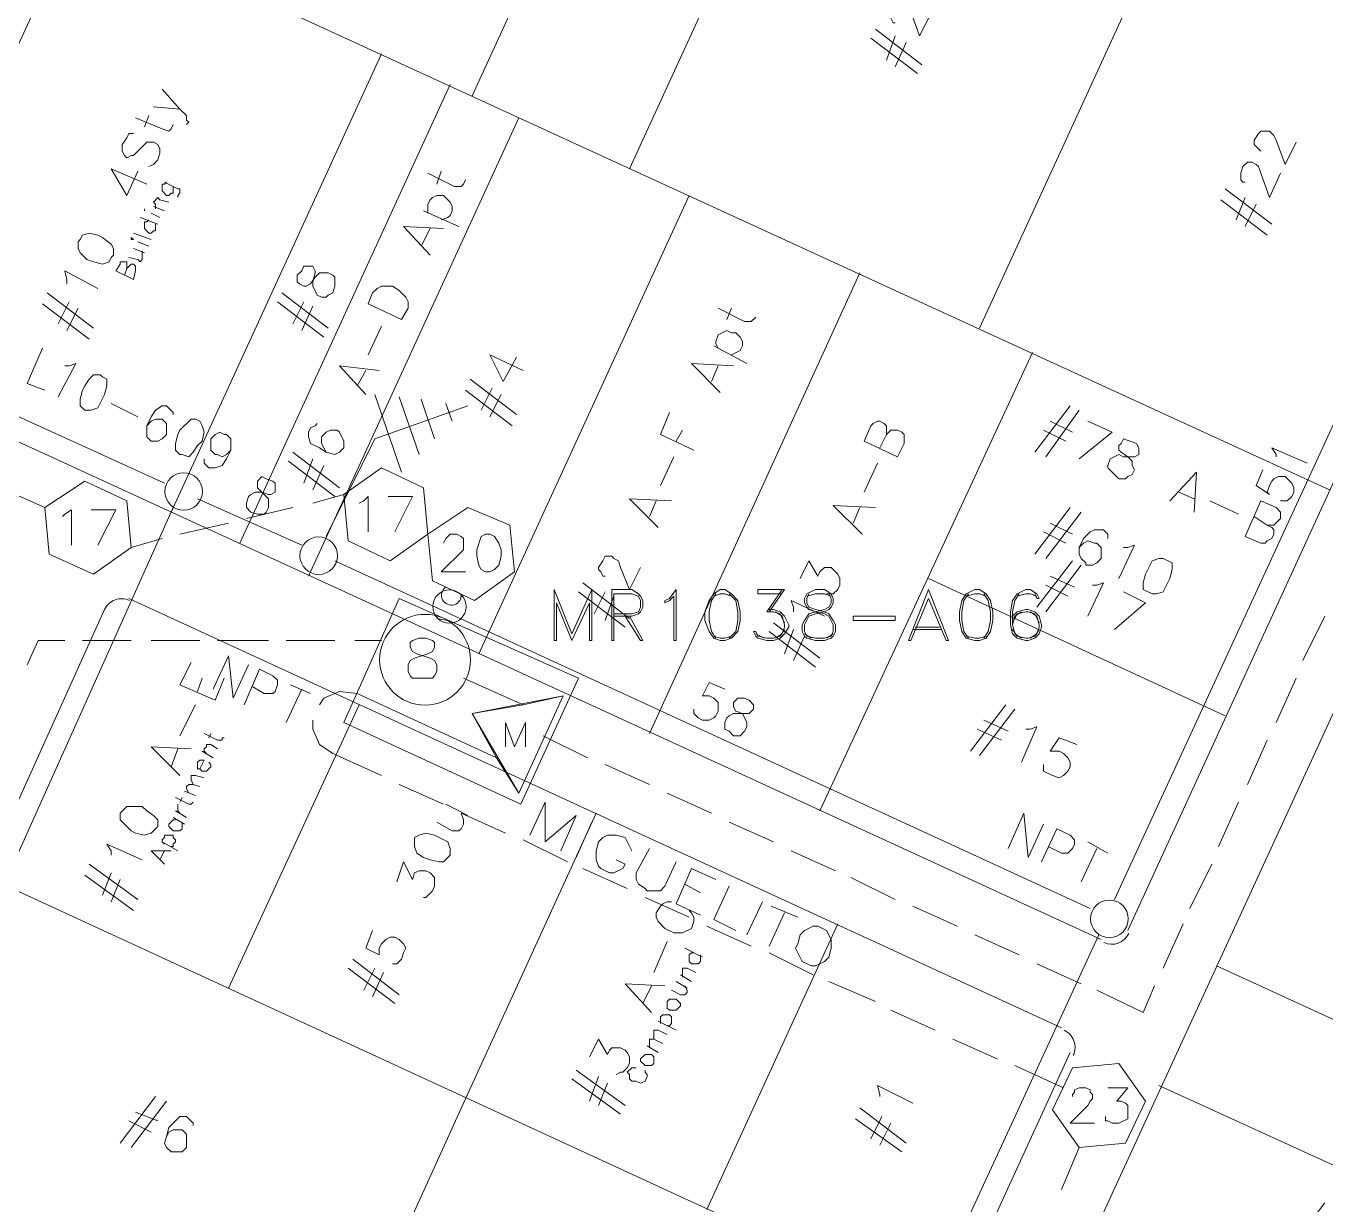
# Model space of a CAD drawing. Header units: millimetres. Extents: x 3.6 to 37.8, y 0.6 to 28.7.
# Drawn here: x 20.504 to 22.952, y 6.631 to 8.849 of the extents above; entities that cross this region are included whole.
import ezdxf

# ---------------------------------------------------------------- set-up
doc = ezdxf.new("R2010")
doc.units = ezdxf.units.MM
for name, color, linetype, true_color in [('PDF_S45$Actives-Amplifier', 92, 'Continuous', 0x00b800), ('PDF_S45$Cable-565', 23, 'Continuous', 0xdd8a6e), ('PDF_S45$LOTS', 254, 'Continuous', 0xdcdcdc), ('PDF_S45$ROAD', 8, 'Continuous', 0x808080), ('PDF_S45$SDU', 157, 'Continuous', 0x396472), ('PDF_S45$Symbols-Ground', 12, 'Continuous', 0xb80000)]:
    doc.layers.add(name, color=color, linetype=linetype, true_color=true_color)
for name, color, linetype in [('PDF_S45$NAME-ROAD', 7, 'Continuous'), ('PDF_S45$Passives-Highleg', 7, 'Continuous'), ('PDF_S45$Passives-TapOffs', 7, 'Continuous'), ('PDF_S45$pole', 7, 'Continuous'), ('PDF_S45$strand', 7, 'Continuous')]:
    doc.layers.add(name, color=color, linetype=linetype)

msp = doc.modelspace()

# ---------------------------------------------------------------- linework, layer by layer
at = {"layer": 'PDF_S45$Actives-Amplifier', "lineweight": 13}
for points in [[(21.5692, 7.7876), (21.5692, 7.6917), (21.565, 7.6917), (21.565, 7.7626), (21.5317, 7.6917), (21.5025, 7.7626), (21.5025, 7.6917), (21.4983, 7.6917), (21.4983, 7.7876), (21.5317, 7.7042)], [(21.7235, 7.6917), (21.7235, 7.7751), (21.7152, 7.7668), (21.7068, 7.7626), (21.7068, 7.7668), (21.7152, 7.771), (21.7277, 7.7876), (21.7277, 7.6917)], [(21.8111, 7.7876), (21.8194, 7.7876), (21.8319, 7.7793), (21.8444, 7.7668), (21.8486, 7.7459), (21.8486, 7.7293), (21.8444, 7.7084), (21.8319, 7.6959), (21.8194, 7.6917), (21.8111, 7.6917), (21.7986, 7.6959), (21.7902, 7.7084), (21.7819, 7.7293), (21.7819, 7.7459), (21.7902, 7.7668), (21.7986, 7.7793)], [(21.9904, 7.7876), (22.007, 7.7876), (22.0196, 7.7793), (22.0237, 7.771), (22.0237, 7.7626), (22.0196, 7.7543), (22.0154, 7.7501), (22.007, 7.7459), (21.9904, 7.7418), (21.9779, 7.7376), (21.9695, 7.7209), (21.9695, 7.7084), (21.9737, 7.7001), (21.9904, 7.6959), (22.007, 7.6959), (22.0196, 7.7001), (22.0237, 7.7084), (22.0237, 7.7209), (22.0154, 7.7376), (22.007, 7.7418), (21.9904, 7.7459), (21.9779, 7.7501), (21.9737, 7.7543), (21.9695, 7.7626), (21.9695, 7.771), (21.9737, 7.7793)], [(22.203, 7.7876), (22.2406, 7.6917), (22.2364, 7.6917), (22.203, 7.771), (22.1697, 7.6917), (22.1655, 7.6917)], [(22.2906, 7.7876), (22.2989, 7.7876), (22.3114, 7.7793), (22.3198, 7.7668), (22.324, 7.7459), (22.324, 7.7293), (22.3198, 7.7084), (22.3114, 7.6959), (22.2989, 7.6917), (22.2906, 7.6917), (22.2739, 7.6959), (22.2656, 7.7084), (22.2614, 7.7293), (22.2614, 7.7459), (22.2656, 7.7668), (22.2739, 7.7793)], [(21.4358, 7.3832), (21.1022, 7.5374), (21.2064, 7.771), (21.5442, 7.6208)], [(22.0613, 7.7293), (22.0613, 7.7376), (22.1405, 7.7376), (22.1405, 7.7293)], [(21.244, 7.6959), (21.2565, 7.6959), (21.269, 7.6917), (21.2732, 7.6876), (21.2732, 7.6792), (21.269, 7.6709), (21.2606, 7.6667), (21.2356, 7.6584), (21.2273, 7.6542), (21.2231, 7.6459), (21.2231, 7.6333), (21.2273, 7.625), (21.2315, 7.6208), (21.269, 7.6208), (21.2732, 7.625), (21.2773, 7.6333), (21.2773, 7.6459), (21.2732, 7.6542), (21.2648, 7.6584), (21.2398, 7.6667), (21.2315, 7.6709), (21.2273, 7.6792), (21.2273, 7.6876), (21.2315, 7.6917)], [(21.4399, 7.5708), (21.3274, 7.6208), (21.4399, 7.5708), (21.515, 7.5875), (21.4316, 7.404), (21.3899, 7.4707), (21.1272, 7.5916), (21.3899, 7.4707), (21.344, 7.5541)], [(21.4316, 7.404), (21.344, 7.5541), (21.515, 7.5875)]]:
    msp.add_lwpolyline(points, close=True, dxfattribs=at)
for points in [[(21.6109, 7.7418), (21.6443, 7.7418), (21.6568, 7.7459), (21.6609, 7.7543), (21.6609, 7.7668), (21.6568, 7.7751), (21.6443, 7.7793), (21.6109, 7.7793), (21.6109, 7.6917), (21.6067, 7.6917), (21.6067, 7.7876), (21.6443, 7.7876), (21.6568, 7.7793), (21.6609, 7.7751), (21.6651, 7.7668), (21.6651, 7.7543), (21.6609, 7.7459), (21.6568, 7.7418), (21.6443, 7.7376), (21.6109, 7.7376)], [(21.9278, 7.7793), (21.882, 7.7793), (21.882, 7.7876), (21.932, 7.7876), (21.9028, 7.7459)], [(21.932, 7.7251), (21.9236, 7.7418), (21.9111, 7.7459), (21.8986, 7.7459), (21.9278, 7.7876)], [(22.3615, 7.7376), (22.3698, 7.7459), (22.3865, 7.7501), (22.3907, 7.7501), (22.4032, 7.7459), (22.4115, 7.7376), (22.4157, 7.7209), (22.4157, 7.7167), (22.4115, 7.7042), (22.4032, 7.6959), (22.3907, 7.6917), (22.3865, 7.6917), (22.3698, 7.6959), (22.3615, 7.7042), (22.3573, 7.7209), (22.3573, 7.7459), (22.3615, 7.7668), (22.3698, 7.7793), (22.3865, 7.7876), (22.3948, 7.7876), (22.4073, 7.7793), (22.4115, 7.771), (22.4073, 7.771), (22.4032, 7.7793)], [(21.8027, 7.6959), (21.7944, 7.7084), (21.7902, 7.7293), (21.7902, 7.7459), (21.7944, 7.7668), (21.8027, 7.7793)], [(21.7986, 7.7751), (21.8111, 7.7793), (21.8194, 7.7793), (21.8319, 7.7751)], [(21.8277, 7.7793), (21.8403, 7.7668), (21.8444, 7.7459), (21.8444, 7.7293), (21.8403, 7.7084), (21.8277, 7.6959)], [(22.0154, 7.7793), (22.0196, 7.771), (22.0196, 7.7626), (22.0154, 7.7543), (22.007, 7.7501), (21.9904, 7.7459), (21.9779, 7.7418), (21.9695, 7.7293), (21.9653, 7.7209), (21.9653, 7.7084), (21.9695, 7.7001), (21.9737, 7.6959), (21.9904, 7.6917), (22.007, 7.6917), (22.0196, 7.6959), (22.0237, 7.7001), (22.0279, 7.7084), (22.0279, 7.7209), (22.0237, 7.7293), (22.0154, 7.7418), (22.007, 7.7459), (21.9904, 7.7501), (21.9779, 7.7543), (21.9737, 7.7626), (21.9737, 7.771), (21.9779, 7.7793)], [(21.9737, 7.7751), (21.9904, 7.7793), (22.007, 7.7793), (22.0196, 7.7751)], [(22.2781, 7.6959), (22.2697, 7.7084), (22.2656, 7.7293), (22.2656, 7.7459), (22.2697, 7.7668), (22.2781, 7.7793)], [(22.2739, 7.7751), (22.2906, 7.7793), (22.2989, 7.7793), (22.3114, 7.7751)], [(22.3073, 7.7793), (22.3156, 7.7668), (22.3198, 7.7459), (22.3198, 7.7293), (22.3156, 7.7084), (22.3073, 7.6959)], [(22.3782, 7.6959), (22.3657, 7.7042), (22.3615, 7.7209), (22.3615, 7.7459), (22.3657, 7.7668), (22.374, 7.7793)], [(22.3698, 7.7751), (22.3865, 7.7793), (22.3948, 7.7793), (22.4073, 7.7751)], [(21.6401, 7.7376), (21.6651, 7.6917), (21.6609, 7.6917), (21.6318, 7.7376)], [(21.9028, 7.7501), (21.9111, 7.7501), (21.9236, 7.7459), (21.932, 7.7376), (21.9403, 7.7209), (21.9403, 7.7167), (21.932, 7.7042), (21.9236, 7.6959), (21.9111, 7.6917), (21.8986, 7.6917), (21.882, 7.6959), (21.8778, 7.7001), (21.8736, 7.7084), (21.8778, 7.7084), (21.882, 7.7001), (21.8986, 7.6959), (21.9111, 7.6959), (21.9236, 7.7001), (21.932, 7.7126)], [(21.9153, 7.7459), (21.9278, 7.7376), (21.932, 7.7209), (21.932, 7.7167), (21.9278, 7.7042), (21.9153, 7.6959)], [(22.3615, 7.7251), (22.3698, 7.7418), (22.3865, 7.7459), (22.3907, 7.7459), (22.4032, 7.7418), (22.4115, 7.7251)], [(22.3615, 7.7209), (22.3657, 7.7376), (22.3782, 7.7459)], [(22.3948, 7.7459), (22.4073, 7.7376), (22.4115, 7.7209), (22.4115, 7.7167), (22.4073, 7.7042), (22.3948, 7.6959)], [(22.228, 7.7126), (22.1738, 7.7126)], [(22.2239, 7.7167), (22.178, 7.7167)], [(22.4115, 7.7126), (22.4032, 7.7001), (22.3907, 7.6959), (22.3865, 7.6959), (22.3698, 7.7001), (22.3615, 7.7126)], [(21.8319, 7.7001), (21.8194, 7.6959), (21.8111, 7.6959), (21.7986, 7.7001)], [(21.8778, 7.7042), (21.8945, 7.6959)], [(21.982, 7.6959), (21.9695, 7.7042)], [(22.0237, 7.7042), (22.0112, 7.6959)], [(22.3114, 7.7001), (22.2989, 7.6959), (22.2906, 7.6959), (22.2739, 7.7001)], [(21.4066, 7.4916), (21.4066, 7.5374), (21.4233, 7.4916), (21.4441, 7.5374), (21.4441, 7.4916)]]:
    msp.add_lwpolyline(points, dxfattribs=at)
msp.add_circle((21.2552, 7.6554), 0.0855, dxfattribs=at)
at = {"layer": 'PDF_S45$Cable-565', "lineweight": 13}
for points in [[(20.5393, 7.9419), (20.4559, 7.9794)], [(21.0438, 7.9503), (21.1022, 7.9669)], [(20.9187, 7.9211), (21.0063, 7.9419)], [(20.7936, 7.8919), (20.8854, 7.9127)], [(20.7019, 7.8669), (20.7603, 7.8835)], [(22.9077, 7.6542), (22.9494, 7.7376)], [(20.5059, 7.6459), (20.5268, 7.6917), (20.5768, 7.6917)], [(20.6102, 7.6917), (20.7019, 7.6917)], [(20.7394, 7.6917), (20.8312, 7.6917)], [(20.8645, 7.6917), (20.9604, 7.6917)], [(20.9938, 7.6917), (21.0855, 7.6917)], [(21.123, 7.6917), (21.1731, 7.6917)], [(22.8577, 7.5374), (22.8952, 7.6208)], [(21.0563, 7.5708), (21.0647, 7.5833), (21.0939, 7.5958), (21.1272, 7.5916)], [(21.1731, 7.4374), (21.0813, 7.4791), (21.0563, 7.4957), (21.0438, 7.5249), (21.0438, 7.5416)], [(21.5609, 7.4707), (21.4775, 7.5124)], [(22.8035, 7.4207), (22.841, 7.5041)], [(21.6776, 7.4207), (21.5942, 7.4582)], [(21.2898, 7.3832), (21.2064, 7.4207)], [(21.7944, 7.3665), (21.711, 7.404)], [(22.7493, 7.3039), (22.7868, 7.3873)], [(21.4066, 7.3289), (21.3232, 7.3665)], [(21.9111, 7.3123), (21.8277, 7.3498)], [(21.5233, 7.2747), (21.4399, 7.3164)], [(22.0279, 7.2581), (21.9445, 7.2956)], [(22.6951, 7.1872), (22.7368, 7.2706)], [(21.6359, 7.2247), (21.5525, 7.2622)], [(22.1405, 7.2039), (22.0571, 7.2456)], [(21.7527, 7.1705), (21.6693, 7.208)], [(22.2572, 7.1538), (22.1738, 7.1913)], [(21.8694, 7.1163), (21.786, 7.1538)], [(22.645, 7.0746), (22.6826, 7.158)], [(22.374, 7.0996), (22.2906, 7.1371)], [(21.9862, 7.0621), (21.9028, 7.1038)], [(22.4907, 7.0454), (22.4073, 7.0829)], [(22.103, 7.012), (22.0154, 7.0496)], [(22.6283, 7.0412), (22.6075, 6.9912), (22.5199, 7.0329)], [(22.2155, 6.9578), (22.1321, 6.9954)], [(22.3323, 6.9036), (22.2489, 6.9412)], [(22.4574, 6.8494), (22.3657, 6.8911)], [(22.4532, 6.6576), (22.4866, 6.7368)]]:
    msp.add_lwpolyline(points, dxfattribs=at)
at = {"layer": 'PDF_S45$LOTS', "lineweight": 0}
for points in [[(21.7402, 9.5807), (21.344, 8.7175)], [(22.9578, 7.9753), (19.6344, 9.5014)], [(22.0362, 9.4431), (21.6401, 8.5799)], [(22.6951, 9.1428), (22.2989, 8.2797)], [(20.6018, 9.0594), (20.2057, 8.1963)], [(21.1731, 8.7967), (20.7769, 7.9336)], [(21.3023, 8.7384), (20.9062, 7.8752)], [(21.4316, 8.6758), (21.0355, 7.8127)], [(21.7527, 8.5299), (21.3566, 7.6667)], [(22.0738, 8.3839), (21.6776, 7.5166)], [(22.399, 8.2338), (21.9987, 7.3706)], [(22.7618, 7.55), (22.203, 7.8085)], [(20.8854, 7.0371), (21.1314, 7.5708)], [(20.3058, 4.5769), (20.5268, 5.0564), (21.3315, 6.8286), (21.5776, 7.3665)], [(20.4225, 7.2497), (22.2406, 6.4116)], [(21.786, 6.6201), (22.0321, 7.158)], [(23.5457, 6.7118), (22.7451, 7.0788)], [(23.4415, 6.4866), (22.6367, 6.8536)]]:
    msp.add_lwpolyline(points, dxfattribs=at)
at = {"layer": 'PDF_S45$NAME-ROAD', "lineweight": 9}
for points in [[(21.4525, 7.3248), (21.4816, 7.3873), (21.4816, 7.3123), (21.54, 7.3623), (21.5108, 7.2956)], [(21.54, 7.2831), (21.5692, 7.3498)], [(21.6151, 7.2789), (21.6318, 7.2706), (21.6276, 7.2622), (21.6109, 7.2539), (21.6026, 7.2539), (21.5859, 7.2622), (21.5817, 7.2664), (21.5776, 7.2789), (21.5776, 7.2956), (21.5817, 7.3123), (21.5901, 7.3206), (21.5984, 7.3248), (21.6151, 7.3248), (21.6318, 7.3206), (21.6443, 7.2956)], [(21.7277, 7.2747), (21.7068, 7.2289), (21.6985, 7.2205), (21.6735, 7.2205), (21.6693, 7.2247), (21.6568, 7.233), (21.6526, 7.2414), (21.6526, 7.2539), (21.6776, 7.2998)], [(21.7735, 7.1747), (21.7277, 7.1955), (21.7569, 7.2622), (21.8027, 7.2414)], [(21.7735, 7.2164), (21.7443, 7.233)], [(21.8403, 7.1455), (21.7986, 7.1663), (21.8277, 7.2289)], [(21.8611, 7.1371), (21.8903, 7.1997)], [(21.9028, 7.1163), (21.932, 7.1788)], [(21.957, 7.1705), (21.907, 7.1913)]]:
    msp.add_lwpolyline(points, dxfattribs=at)
msp.add_lwpolyline([(21.9945, 7.1538), (22.0112, 7.1455), (22.0196, 7.1288), (22.0196, 7.1121), (22.0154, 7.0954), (22.007, 7.0871), (21.9904, 7.0788), (21.982, 7.0788), (21.9653, 7.0871), (21.9528, 7.1121), (21.957, 7.1205), (21.9612, 7.1371), (21.9695, 7.1455), (21.9862, 7.1538)], close=True, dxfattribs=at)
at = {"layer": 'PDF_S45$Passives-Highleg', "lineweight": 9}
msp.add_lwpolyline([(21.2982, 7.7293), (21.2773, 7.7334)], close=True, dxfattribs=at)
msp.add_circle((21.3011, 7.7555), 0.0313, dxfattribs=at)
msp.add_arc((21.3048, 7.7768), 0.0185, 125.8377, 7.7652, dxfattribs=at)
at = {"layer": 'PDF_S45$Passives-TapOffs', "lineweight": 9}
for points in [[(21.2606, 7.8919), (21.1898, 7.8418), (21.1105, 7.8794), (21.1022, 7.9669), (21.1731, 8.017), (21.2523, 7.9794)], [(20.7019, 7.8669), (20.631, 7.8168), (20.5476, 7.8543), (20.5393, 7.9419), (20.6143, 7.992), (20.6935, 7.9544)], [(21.4233, 7.821), (21.3482, 7.7668), (21.269, 7.8043), (21.2606, 7.8919), (21.3357, 7.9419), (21.4149, 7.9086)], [(21.3691, 7.8919), (21.3774, 7.8919), (21.3857, 7.8877), (21.3941, 7.8752), (21.3982, 7.8627), (21.3982, 7.8502), (21.3941, 7.8335), (21.3857, 7.8252), (21.3774, 7.821), (21.3691, 7.821), (21.3607, 7.8252), (21.3566, 7.8335), (21.3524, 7.8502), (21.3524, 7.8627), (21.3607, 7.8877)], [(22.4866, 6.7368), (22.4365, 6.8077), (22.4741, 6.8869), (22.5616, 6.8953), (22.6117, 6.8244), (22.5741, 6.7452)]]:
    msp.add_lwpolyline(points, close=True, dxfattribs=at)
for points in [[(21.1314, 7.9503), (21.1397, 7.9544), (21.1481, 7.9628), (21.1481, 7.896)], [(21.1856, 7.9628), (21.2315, 7.9628), (21.1981, 7.896)], [(20.5726, 7.9252), (20.5768, 7.9294), (20.5893, 7.9377), (20.5893, 7.871)], [(20.6268, 7.9377), (20.6727, 7.9377), (20.6393, 7.871)], [(21.2898, 7.8752), (21.294, 7.8835), (21.3023, 7.8919), (21.3149, 7.8919), (21.3232, 7.8877), (21.3274, 7.8835), (21.3274, 7.8627), (21.2857, 7.821), (21.3315, 7.821)], [(22.4741, 6.8327), (22.4741, 6.8369), (22.4782, 6.8411), (22.4782, 6.8452), (22.4866, 6.8494), (22.4991, 6.8494), (22.5074, 6.8452), (22.5074, 6.8411), (22.5116, 6.8369), (22.5116, 6.8286), (22.5074, 6.8244), (22.5033, 6.8161), (22.4699, 6.7827), (22.5158, 6.7827)], [(22.5408, 6.8494), (22.5783, 6.8494), (22.5575, 6.8244), (22.5658, 6.8244), (22.5741, 6.8202), (22.5783, 6.8161), (22.5783, 6.791), (22.5616, 6.7827), (22.5491, 6.7827), (22.5408, 6.7869), (22.5366, 6.7869), (22.5366, 6.7952)]]:
    msp.add_lwpolyline(points, dxfattribs=at)
at = {"layer": 'PDF_S45$pole', "lineweight": 0}
for points in [[(20.5393, 8.1629), (20.5059, 8.1754), (20.5351, 8.2421)], [(20.5768, 8.2088), (20.5851, 8.2088), (20.5976, 8.213), (20.5643, 8.1504)], [(20.7144, 8.1129), (20.6644, 8.1379)], [(20.7311, 8.0962), (20.7394, 8.1129), (20.7478, 8.1254), (20.7603, 8.1337), (20.7686, 8.1337), (20.7811, 8.1212), (20.7811, 8.117)], [(20.8895, 8.0503), (20.8812, 8.0337), (20.8729, 8.0211), (20.8603, 8.017), (20.8478, 8.017), (20.8395, 8.0253), (20.8395, 8.0337)], [(20.8562, 7.6), (20.8854, 7.6625), (20.8937, 7.5833), (20.9229, 7.6459)], [(20.9145, 7.5708), (20.9437, 7.6375), (20.9688, 7.625), (20.9771, 7.6167), (20.9771, 7.6083), (20.9729, 7.5958), (20.9688, 7.5916), (20.9521, 7.5916), (20.9312, 7.6042)], [(20.9938, 7.5374), (21.023, 7.6)], [(21.0396, 7.5916), (21.0021, 7.6083)], [(22.3531, 7.2998), (22.3823, 7.3665), (22.3907, 7.2831), (22.4199, 7.3456)], [(22.4157, 7.2747), (22.4449, 7.3373), (22.4699, 7.3248), (22.4782, 7.3164), (22.4782, 7.3081), (22.4741, 7.2998), (22.4657, 7.2914), (22.4532, 7.2914), (22.4282, 7.3039)], [(22.4907, 7.2372), (22.5199, 7.2998)], [(22.5408, 7.2914), (22.5033, 7.3123)]]:
    msp.add_lwpolyline(points, dxfattribs=at)
for points in [[(20.6435, 8.1921), (20.6477, 8.1879), (20.656, 8.1838), (20.656, 8.1713), (20.6519, 8.1546), (20.6393, 8.1296), (20.6268, 8.1254), (20.6143, 8.1254), (20.606, 8.1337), (20.606, 8.1462), (20.6102, 8.1629), (20.6143, 8.1713), (20.6227, 8.1838), (20.631, 8.1921)], [(20.7394, 8.1045), (20.7478, 8.1087), (20.7603, 8.1087), (20.7686, 8.1004), (20.7686, 8.0795), (20.7603, 8.0712), (20.7519, 8.067), (20.7394, 8.067), (20.7311, 8.0753), (20.7311, 8.0962)], [(20.8228, 8.1087), (20.8312, 8.1045), (20.8353, 8.0962), (20.8395, 8.0837), (20.8353, 8.067), (20.827, 8.0587), (20.8186, 8.0462), (20.8103, 8.0378), (20.7978, 8.042), (20.7936, 8.042), (20.7853, 8.0503), (20.7853, 8.0628), (20.7895, 8.0795), (20.7936, 8.0879), (20.8145, 8.1087)], [(20.8812, 8.042), (20.8729, 8.0378), (20.8645, 8.042), (20.8603, 8.042), (20.852, 8.0503), (20.852, 8.0712), (20.8603, 8.0795), (20.8687, 8.0837), (20.877, 8.0795), (20.8812, 8.0795), (20.8895, 8.0712), (20.8895, 8.0503)]]:
    msp.add_lwpolyline(points, close=True, dxfattribs=at)
for centre in [(20.8007, 7.9723), (21.055, 7.8514), (22.5437, 7.1675)]:
    msp.add_circle(centre, 0.0354, dxfattribs=at)
at = {"layer": 'PDF_S45$ROAD', "lineweight": 0}
for points in [[(22.5283, 7.1288), (18.863, 8.8134)], [(23.3414, 8.8092), (22.5783, 7.1455)], [(23.5082, 8.7342), (21.3857, 4.1224)], [(20.6977, 7.771), (22.4532, 6.962)], [(22.4699, 6.9161), (21.2231, 4.1974)]]:
    msp.add_lwpolyline(points, dxfattribs=at)
msp.add_lwpolyline([(19.4218, 5.023), (20.6519, 7.7501, -0.416434), (20.6987, 7.7669)], format="xyb", dxfattribs=at)
for centre, start, end in [((22.5479, 7.155), 245.3357, 335.3082), ((22.4436, 6.9257), 335.3083, 65.3357)]:
    msp.add_arc(centre, 0.0354, start, end, dxfattribs=at)
at = {"layer": 'PDF_S45$SDU', "lineweight": 0}
for points in [[(22.1405, 8.8551), (22.1363, 8.8551), (22.1321, 8.8634), (22.1321, 8.876), (22.1363, 8.8885), (22.1405, 8.8926), (22.153, 8.8926), (22.1613, 8.8885), (22.1655, 8.8843), (22.1697, 8.876), (22.1863, 8.8301), (22.2072, 8.8718)], [(22.1905, 8.7759), (22.103, 8.8426)], [(22.1822, 8.7592), (22.0946, 8.8259)], [(22.1405, 8.8301), (22.1238, 8.7842)], [(22.1613, 8.8176), (22.1405, 8.7717)], [(20.7603, 8.73), (20.7936, 8.6925), (20.7436, 8.6967)], [(20.7936, 8.6925), (20.8061, 8.68), (20.8061, 8.6716), (20.8103, 8.6675), (20.8061, 8.6633)], [(20.7811, 8.6633), (20.7769, 8.655), (20.7728, 8.6508), (20.7603, 8.655), (20.7102, 8.6758)], [(20.7352, 8.68), (20.7269, 8.6591)], [(20.7352, 8.5841), (20.7436, 8.5882), (20.7519, 8.5966), (20.7561, 8.6091), (20.7561, 8.6174), (20.7519, 8.6258), (20.7436, 8.6299), (20.7311, 8.6299), (20.7061, 8.6049), (20.7019, 8.6049), (20.6935, 8.6007), (20.6894, 8.6049), (20.6852, 8.6133), (20.6852, 8.6258), (20.6935, 8.6383), (20.6977, 8.6466), (20.7061, 8.6466)], [(22.8285, 8.6133), (22.816, 8.6258), (22.816, 8.6341), (22.8243, 8.6466), (22.8285, 8.6508), (22.8452, 8.6508), (22.8535, 8.6424), (22.8577, 8.6341), (22.8744, 8.5882), (22.8952, 8.6299)], [(22.7993, 8.5549), (22.7951, 8.5549), (22.791, 8.559), (22.791, 8.5716), (22.7951, 8.5841), (22.8035, 8.5924), (22.8118, 8.5924), (22.8202, 8.5882), (22.8243, 8.5841), (22.8285, 8.5716), (22.8452, 8.5257), (22.866, 8.5716)], [(20.7144, 8.5757), (20.6935, 8.5299), (20.6644, 8.5799), (20.7311, 8.5507)], [(21.3315, 8.559), (21.3274, 8.5507), (21.3232, 8.5465), (21.3107, 8.5465), (21.2606, 8.5716)], [(21.2857, 8.5757), (21.2773, 8.5507)], [(20.7811, 8.5465), (20.7811, 8.534), (20.7769, 8.534), (20.7728, 8.5299), (20.7686, 8.5299), (20.7603, 8.5382), (20.7603, 8.5507), (20.7644, 8.5507), (20.7686, 8.5549)], [(20.7644, 8.5549), (20.7895, 8.5424), (20.7936, 8.5424), (20.7936, 8.534), (20.7895, 8.5299), (20.7895, 8.5257)], [(20.7478, 8.5048), (20.7478, 8.5132), (20.7436, 8.5174), (20.7519, 8.5257), (20.7561, 8.5215), (20.7728, 8.5174)], [(21.2606, 8.4965), (21.2606, 8.5132), (21.2648, 8.5215), (21.269, 8.5257), (21.2773, 8.5299), (21.2898, 8.5299), (21.3023, 8.5174), (21.3065, 8.509), (21.3065, 8.5007), (21.3023, 8.4923), (21.2982, 8.4882), (21.2857, 8.484)], [(22.841, 8.4548), (22.7534, 8.5215)], [(22.8494, 8.4757), (22.7618, 8.5424)], [(22.7993, 8.5257), (22.7826, 8.484)], [(20.7561, 8.4882), (20.7394, 8.4965)], [(20.7644, 8.5007), (20.7436, 8.509)], [(21.319, 8.4715), (21.2523, 8.5007)], [(22.8202, 8.5132), (22.7993, 8.4715)], [(20.7519, 8.4757), (20.7186, 8.4882)], [(20.7478, 8.4757), (20.7478, 8.4631), (20.7436, 8.4631), (20.7394, 8.459), (20.7352, 8.459), (20.7269, 8.4673), (20.7269, 8.4798), (20.7311, 8.4798), (20.7352, 8.484)], [(21.2648, 8.4173), (21.2148, 8.4715), (21.2898, 8.4673)], [(20.7394, 8.4465), (20.7061, 8.459)], [(21.2648, 8.4673), (21.2481, 8.434)], [(20.7227, 8.4256), (20.7227, 8.4089), (20.7186, 8.4048), (20.7144, 8.4089), (20.6977, 8.4131)], [(20.7269, 8.4214), (20.7061, 8.4298)], [(20.7352, 8.434), (20.7144, 8.4423)], [(20.6935, 8.3923), (20.7019, 8.4006), (20.7061, 8.4006), (20.7102, 8.3964), (20.7102, 8.3881), (20.7061, 8.3714), (20.6727, 8.3881), (20.681, 8.4006), (20.681, 8.4048), (20.6935, 8.4048), (20.6935, 8.3923), (20.6894, 8.3797)], [(20.581, 8.3631), (20.581, 8.3714), (20.5768, 8.3881), (20.6393, 8.3547)], [(20.6227, 8.2588), (20.5351, 8.3255)], [(20.631, 8.2797), (20.5434, 8.3464)], [(20.5851, 8.3297), (20.5643, 8.288)], [(21.0647, 8.263), (20.9771, 8.3297)], [(21.073, 8.2797), (20.9854, 8.3464)], [(21.0271, 8.3297), (21.0063, 8.288)], [(20.6018, 8.3172), (20.581, 8.2755)], [(21.0438, 8.3214), (21.023, 8.2755)], [(21.8778, 8.3005), (21.8694, 8.2922), (21.8569, 8.2922), (21.8069, 8.3172)], [(21.8319, 8.3172), (21.8236, 8.2964)], [(21.1731, 8.2838), (21.1481, 8.2296)], [(21.8069, 8.2421), (21.8027, 8.2505), (21.8027, 8.2547), (21.8069, 8.2672), (21.8236, 8.2755), (21.8319, 8.2713), (21.8403, 8.2713), (21.8486, 8.263), (21.8528, 8.2547), (21.8528, 8.2463), (21.8486, 8.238), (21.8319, 8.2296)], [(21.4274, 8.2255), (21.4024, 8.1796), (21.3774, 8.2296), (21.4399, 8.2004)], [(21.8611, 8.213), (21.7986, 8.2463)], [(21.1439, 8.1546), (21.0939, 8.2088), (21.1689, 8.2004)], [(21.1439, 8.2004), (21.1272, 8.1713)], [(21.8111, 8.1587), (21.7569, 8.213), (21.8361, 8.2088)], [(21.8069, 8.2088), (21.7944, 8.1796)], [(21.4274, 8.117), (21.3399, 8.1838)], [(21.4191, 8.0962), (21.3315, 8.1629)], [(21.3816, 8.1671), (21.3607, 8.1254)], [(21.3982, 8.1546), (21.3774, 8.1129)], [(22.4032, 8.0462), (22.4699, 8.1337)], [(21.761, 8.0503), (21.6985, 8.0795), (21.7152, 8.1212)], [(22.1238, 8.0795), (22.1321, 8.0879), (22.1446, 8.0879), (22.153, 8.0837), (22.1572, 8.0795), (22.1572, 8.0628), (22.1446, 8.0378), (22.0821, 8.067), (22.0946, 8.0962), (22.0988, 8.1004), (22.1071, 8.1045), (22.1113, 8.1045), (22.1196, 8.1004), (22.1238, 8.0962), (22.1238, 8.0795), (22.1113, 8.0545)], [(22.424, 8.0378), (22.4866, 8.1254)], [(22.4741, 8.0837), (22.4324, 8.1045)], [(22.5033, 8.1045), (22.5491, 8.0837), (22.4866, 8.0337)], [(21.0688, 8.0462), (21.0605, 8.0628), (21.0605, 8.0753), (21.0688, 8.0837), (21.0772, 8.0879), (21.0897, 8.0879), (21.0939, 8.0837), (21.1022, 8.067), (21.1022, 8.0545), (21.0939, 8.0462), (21.0855, 8.042), (21.0688, 8.0462), (21.0563, 8.0545), (21.0396, 8.0628), (21.0355, 8.0753), (21.0355, 8.0837), (21.0396, 8.092), (21.048, 8.0962), (21.0522, 8.1004)], [(21.7402, 8.0879), (21.7277, 8.067)], [(22.4616, 8.067), (22.4199, 8.0879)], [(21.0855, 7.9628), (20.9979, 8.0295)], [(21.0939, 7.9794), (21.0063, 8.0462)], [(21.0438, 8.0337), (21.0271, 7.9878)], [(21.7235, 8.0378), (21.6985, 7.9836)], [(21.0647, 8.0211), (21.0438, 7.9753)], [(22.1071, 8.0253), (22.0821, 7.9711)], [(22.6575, 7.9544), (22.7076, 8.0086), (22.7034, 7.9336)], [(21.6943, 7.9044), (21.6401, 7.9586), (21.7193, 7.9544)], [(22.7034, 7.9586), (22.6742, 7.9711)], [(21.6901, 7.9544), (21.6776, 7.9252)], [(22.0779, 7.8919), (22.0237, 7.9461), (22.103, 7.9419)], [(22.0738, 7.9419), (22.0613, 7.9127)], [(22.4032, 7.8543), (22.4699, 7.9419)], [(22.424, 7.846), (22.4907, 7.9336)], [(22.7868, 7.9294), (22.7326, 7.9544)], [(22.841, 7.9086), (22.8494, 7.9044), (22.8535, 7.9002), (22.8535, 7.8919), (22.8494, 7.8835), (22.841, 7.8794), (22.8368, 7.8752), (22.8285, 7.8752), (22.7993, 7.8877), (22.8285, 7.9544), (22.8577, 7.9419), (22.866, 7.9336), (22.866, 7.9211), (22.8535, 7.9086), (22.841, 7.9086), (22.816, 7.9252)], [(22.4741, 7.8919), (22.4324, 7.9127)], [(22.4616, 7.8752), (22.4199, 7.896)], [(22.4866, 7.8669), (22.4949, 7.8835), (22.5074, 7.896), (22.5158, 7.9002), (22.5324, 7.9002), (22.5408, 7.8919), (22.5408, 7.8835)], [(22.57, 7.8669), (22.5783, 7.8669), (22.5908, 7.871), (22.5616, 7.8085)], [(21.5942, 7.8127), (21.5901, 7.8127), (21.5859, 7.821), (21.5817, 7.8252), (21.5817, 7.8293), (21.5901, 7.8418), (21.5942, 7.8502), (21.6067, 7.8502), (21.6109, 7.846), (21.6193, 7.8418), (21.6234, 7.8293), (21.6401, 7.7876), (21.6609, 7.8293)], [(21.9612, 7.8085), (21.9779, 7.8418), (21.9945, 7.8127), (21.9987, 7.821), (22.007, 7.8293), (22.0196, 7.8293), (22.0321, 7.8168), (22.0362, 7.8085), (22.0362, 7.796), (22.0321, 7.7876), (22.0237, 7.7793), (22.0112, 7.7793)], [(22.4073, 7.7543), (22.4741, 7.8418)], [(22.424, 7.7459), (22.4907, 7.8335)], [(22.4782, 7.7918), (22.4324, 7.8127)], [(21.6401, 7.7334), (21.5525, 7.8001)], [(22.4657, 7.7751), (22.424, 7.796)], [(22.5116, 7.796), (22.5199, 7.796), (22.5324, 7.8001), (22.5033, 7.7376)], [(21.6318, 7.7167), (21.5442, 7.7835)], [(21.5942, 7.7835), (21.5734, 7.7418)], [(21.6109, 7.7751), (21.5942, 7.7293)], [(21.9487, 7.7459), (21.9487, 7.7543), (21.9445, 7.7668), (22.007, 7.7376)], [(22.57, 7.7835), (22.6117, 7.7626), (22.5533, 7.7126)], [(21.9987, 7.6584), (21.9111, 7.7251)], [(21.9487, 7.7126), (21.932, 7.6667)], [(21.9904, 7.6417), (21.9028, 7.7084)], [(21.9695, 7.7001), (21.9487, 7.6542)], [(20.877, 7.6208), (20.8603, 7.5791), (20.7936, 7.6083), (20.8145, 7.65)], [(20.8353, 7.6208), (20.827, 7.5958)], [(20.8228, 7.5708), (20.7936, 7.5124)], [(22.2823, 7.4832), (22.349, 7.5708)], [(22.2989, 7.4749), (22.3657, 7.5625)], [(22.3531, 7.5208), (22.3073, 7.5416)], [(20.877, 7.5083), (20.8729, 7.5083), (20.8729, 7.5041), (20.8645, 7.5041), (20.8395, 7.5166)], [(20.852, 7.5166), (20.8478, 7.5083)], [(22.3406, 7.5041), (22.2948, 7.5249)], [(22.3865, 7.5249), (22.3948, 7.5249), (22.4073, 7.5291), (22.3782, 7.4624)], [(20.7936, 7.4374), (20.7394, 7.4916), (20.8145, 7.4874)], [(20.8437, 7.4791), (20.8395, 7.4832), (20.8395, 7.4874), (20.8437, 7.4916), (20.8437, 7.4957), (20.852, 7.4957), (20.8645, 7.4874)], [(22.4199, 7.4582), (22.4199, 7.4457), (22.4365, 7.4374), (22.449, 7.4332), (22.4574, 7.4374), (22.4657, 7.4457), (22.4699, 7.454), (22.4699, 7.4624), (22.4657, 7.4707), (22.4574, 7.4791), (22.449, 7.4832), (22.4324, 7.4832), (22.449, 7.5083), (22.4824, 7.4957)], [(20.7895, 7.4874), (20.7769, 7.454)], [(20.8478, 7.4624), (20.852, 7.4582), (20.852, 7.454), (20.8437, 7.4457), (20.8353, 7.4457), (20.8312, 7.4499), (20.827, 7.4499), (20.827, 7.4624), (20.8312, 7.4666), (20.8395, 7.4666), (20.8312, 7.4499)], [(20.8562, 7.4707), (20.8353, 7.4832)], [(20.8103, 7.404), (20.8061, 7.4123), (20.8061, 7.4165), (20.8103, 7.4207), (20.8186, 7.4207), (20.8312, 7.4165)], [(20.8186, 7.4207), (20.8145, 7.429), (20.8145, 7.4374), (20.8228, 7.4374), (20.8395, 7.4332)], [(20.8186, 7.3873), (20.8145, 7.3832), (20.8103, 7.3832), (20.7853, 7.3957)], [(20.7978, 7.3957), (20.7936, 7.3873)], [(20.8228, 7.3998), (20.802, 7.4082)], [(20.8061, 7.3581), (20.7853, 7.3706)], [(20.7936, 7.3665), (20.7895, 7.3706), (20.7895, 7.3832)], [(21.3357, 7.3623), (21.294, 7.3832)], [(20.7978, 7.3498), (20.7978, 7.3373), (20.7936, 7.3331), (20.7811, 7.3331), (20.7728, 7.3415), (20.7728, 7.3456), (20.7811, 7.354), (20.7853, 7.354)], [(20.802, 7.3456), (20.7811, 7.3581)], [(21.3232, 7.3665), (21.3274, 7.354), (21.3274, 7.3456), (21.3232, 7.3373), (21.319, 7.3331), (21.3065, 7.3331), (21.2773, 7.3498)], [(20.7603, 7.3123), (20.7603, 7.3164), (20.7644, 7.3206), (20.7644, 7.3248), (20.7811, 7.3248), (20.7811, 7.3206), (20.7853, 7.3164), (20.7853, 7.3123), (20.7811, 7.3081), (20.7811, 7.3039), (20.7769, 7.3039)], [(20.6644, 7.2873), (20.6644, 7.2956), (20.656, 7.3081), (20.7227, 7.2789)], [(20.7644, 7.2706), (20.7394, 7.2956), (20.7769, 7.2956)], [(20.7644, 7.2956), (20.7561, 7.2789)], [(20.7644, 7.3081), (20.7603, 7.3123), (20.7895, 7.2956)], [(20.7144, 7.2039), (20.6227, 7.2706)], [(21.2023, 7.2372), (21.2148, 7.2747), (21.2315, 7.2414), (21.2356, 7.2539), (21.244, 7.2581), (21.2565, 7.2581), (21.2648, 7.2539), (21.2732, 7.2456), (21.2732, 7.2289), (21.269, 7.2205), (21.2565, 7.208), (21.2523, 7.208)], [(20.7061, 7.183), (20.6143, 7.2497)], [(20.6644, 7.2539), (20.6477, 7.2122)], [(20.681, 7.2414), (20.6644, 7.1997)], [(21.7527, 7.183), (21.7569, 7.1788), (21.761, 7.1705), (21.761, 7.1622), (21.7569, 7.1496), (21.7402, 7.1413), (21.7235, 7.1413), (21.7068, 7.1496), (21.6943, 7.1622), (21.6901, 7.1705), (21.6901, 7.1788), (21.6985, 7.1913), (21.7026, 7.1955), (21.711, 7.1997), (21.7193, 7.1997)], [(21.1939, 7.0829), (21.2023, 7.0829), (21.2106, 7.0913), (21.2148, 7.1038), (21.2189, 7.1121), (21.2148, 7.1205), (21.2064, 7.1288), (21.1981, 7.133), (21.1898, 7.133), (21.1814, 7.1288), (21.1731, 7.1205), (21.1689, 7.1121), (21.1689, 7.0996), (21.1439, 7.1121), (21.1564, 7.1455)], [(21.711, 7.1246), (21.686, 7.0663)], [(21.7777, 7.0954), (21.7443, 7.1121)], [(21.7735, 7.0996), (21.7735, 7.0871), (21.7694, 7.0829), (21.7569, 7.0829), (21.7527, 7.0871), (21.7527, 7.0996), (21.7569, 7.1038), (21.761, 7.1038)], [(21.1981, 7.0079), (21.1105, 7.0746)], [(21.2064, 7.0246), (21.1189, 7.0913)], [(21.1606, 7.0746), (21.1397, 7.0329)], [(21.7402, 7.0579), (21.7402, 7.0746), (21.7485, 7.0746), (21.7652, 7.0663)], [(21.1772, 7.0663), (21.1564, 7.0204)], [(21.7485, 7.0371), (21.7277, 7.0496)], [(21.7569, 7.0496), (21.736, 7.0621)], [(21.6818, 6.9912), (21.6318, 7.0454), (21.7068, 7.0412)], [(21.6818, 7.0412), (21.6651, 7.0079)], [(21.7443, 7.0412), (21.7485, 7.0329), (21.7485, 7.0287), (21.7443, 7.0246), (21.736, 7.0246), (21.7193, 7.0329)], [(21.6985, 6.9703), (21.6985, 6.9829), (21.7026, 6.987), (21.7152, 6.987), (21.7193, 6.9829), (21.7193, 6.9703), (21.7152, 6.9662), (21.711, 6.9662)], [(21.686, 6.9412), (21.686, 6.9578), (21.6943, 6.9578), (21.711, 6.9495)], [(21.7277, 6.9578), (21.6943, 6.9745)], [(21.565, 6.9078), (21.5817, 6.9412), (21.5984, 6.912), (21.6026, 6.9203), (21.6067, 6.9245), (21.6234, 6.9245), (21.6318, 6.9203), (21.6359, 6.9161), (21.6401, 6.9078), (21.6401, 6.8953), (21.6359, 6.8869), (21.6276, 6.8786), (21.6234, 6.8786), (21.6151, 6.8744)], [(21.6943, 6.9161), (21.6735, 6.9286)], [(21.6776, 6.9245), (21.6776, 6.9412), (21.686, 6.9412), (21.7026, 6.9328)], [(21.6318, 6.8161), (21.54, 6.8828)], [(21.6693, 6.8828), (21.6693, 6.8786), (21.6735, 6.8744), (21.6735, 6.8703), (21.6693, 6.8619), (21.6609, 6.8578), (21.6526, 6.8619), (21.6443, 6.8619), (21.6401, 6.8661), (21.6401, 6.8744), (21.6359, 6.8786), (21.6443, 6.8869), (21.6526, 6.8869)], [(21.6234, 6.7994), (21.5317, 6.8661)], [(21.5817, 6.8703), (21.565, 6.8244)], [(21.5984, 6.8578), (21.5817, 6.8161)], [(22.1113, 6.8327), (22.1113, 6.8369), (22.1071, 6.8536), (22.1738, 6.8202)], [(20.681, 6.7452), (20.7478, 6.8327)], [(20.7019, 6.7368), (20.7686, 6.8244)], [(22.1613, 6.7452), (22.0738, 6.8119)], [(20.7394, 6.766), (20.6977, 6.7869)], [(20.7519, 6.7869), (20.7102, 6.8036)], [(20.7686, 6.7577), (20.7728, 6.7744), (20.7936, 6.7952), (20.8061, 6.7952), (20.8186, 6.7827), (20.8186, 6.7785)], [(22.153, 6.7285), (22.0654, 6.791)], [(22.1155, 6.7952), (22.0946, 6.7535)], [(22.1321, 6.7827), (22.1113, 6.741)], [(22.8827, 6.545), (22.9494, 6.6326)]]:
    msp.add_lwpolyline(points, dxfattribs=at)
for points in [[(20.7269, 8.5007), (20.7269, 8.5048)], [(20.6018, 8.4423), (20.606, 8.4465), (20.6102, 8.4548), (20.6227, 8.459), (20.6393, 8.4548), (20.6477, 8.4506), (20.6644, 8.4381), (20.6685, 8.4298), (20.6685, 8.4173), (20.6644, 8.4131), (20.6602, 8.4048), (20.6477, 8.4006), (20.631, 8.4048), (20.6185, 8.4089), (20.606, 8.4214), (20.6018, 8.4298)], [(20.7019, 8.4465), (20.7019, 8.4506), (20.7061, 8.4465)], [(21.0146, 8.3797), (21.023, 8.3881), (21.0271, 8.3964), (21.0438, 8.3964), (21.048, 8.3881), (21.048, 8.3839), (21.0438, 8.3672), (21.0438, 8.3589), (21.0522, 8.3422), (21.0605, 8.338), (21.0688, 8.338), (21.073, 8.3422), (21.0813, 8.3464), (21.0855, 8.3589), (21.0855, 8.3756), (21.0813, 8.3797), (21.073, 8.3839), (21.0563, 8.3839), (21.048, 8.3756), (21.0396, 8.3631), (21.0313, 8.3589), (21.0271, 8.3589), (21.0188, 8.3631), (21.0146, 8.3672)], [(21.1481, 8.3255), (21.1564, 8.3464), (21.1647, 8.3547), (21.1731, 8.3589), (21.1939, 8.3589), (21.2064, 8.3506), (21.2189, 8.338), (21.2231, 8.3297), (21.2231, 8.3172), (21.2106, 8.2964)], [(22.57, 8.0712), (22.595, 8.0628), (22.5992, 8.0545), (22.5992, 8.042), (22.5908, 8.0378), (22.57, 8.0378), (22.5616, 8.042), (22.545, 8.0337), (22.5408, 8.0211), (22.5408, 8.017), (22.5616, 7.9961), (22.5741, 7.9961), (22.5783, 8.0003), (22.5867, 8.0045), (22.5908, 8.0128), (22.5867, 8.0211), (22.5867, 8.0295), (22.5783, 8.0378), (22.5658, 8.0462), (22.5616, 8.0503), (22.5616, 8.0587), (22.5658, 8.0628)], [(22.4949, 7.8752), (22.5033, 7.8794), (22.5158, 7.8752), (22.5199, 7.8752), (22.5283, 7.8669), (22.5283, 7.846), (22.5199, 7.8377), (22.5116, 7.8335), (22.4991, 7.8335), (22.4991, 7.8377), (22.4907, 7.846), (22.4866, 7.8543), (22.4866, 7.8669)], [(22.645, 7.846), (22.6617, 7.8377), (22.6617, 7.8252), (22.6575, 7.8085), (22.645, 7.7835), (22.6325, 7.7793), (22.6242, 7.7793), (22.6075, 7.7876), (22.6075, 7.8001), (22.6117, 7.8168), (22.6242, 7.8418), (22.6367, 7.846)], [(20.681, 7.3665), (20.6935, 7.379), (20.7227, 7.379), (20.7311, 7.3706), (20.7436, 7.3623), (20.7519, 7.354), (20.7519, 7.3415), (20.7394, 7.3289), (20.7269, 7.3248), (20.7102, 7.3289), (20.7019, 7.3331), (20.681, 7.354)], [(21.2356, 7.3039), (21.2356, 7.3206), (21.244, 7.3248), (21.2565, 7.3289), (21.2732, 7.3248), (21.2982, 7.3123), (21.3023, 7.2998), (21.3023, 7.2873), (21.2898, 7.2747), (21.2815, 7.2747), (21.2648, 7.2789), (21.2523, 7.2831), (21.2398, 7.2914)], [(21.711, 6.9995), (21.711, 7.012), (21.7152, 7.0162), (21.7277, 7.0162), (21.736, 7.0079), (21.736, 7.0037), (21.7277, 6.9954), (21.7152, 6.9954)], [(21.6609, 6.9036), (21.6693, 6.912), (21.6818, 6.912), (21.686, 6.9078), (21.686, 6.8953), (21.6818, 6.8911), (21.6693, 6.8911), (21.6609, 6.8995)], [(20.7728, 6.766), (20.7811, 6.7702), (20.7978, 6.7702), (20.8061, 6.7619), (20.8061, 6.7368), (20.7978, 6.7285), (20.7769, 6.7285), (20.7686, 6.7368), (20.7644, 6.7452), (20.7686, 6.7577)]]:
    msp.add_lwpolyline(points, close=True, dxfattribs=at)
at = {"layer": 'PDF_S45$strand', "color": 254, "lineweight": 0, "true_color": 0xdcdcdc}
for points in [[(22.5533, 7.2039), (23.283, 8.7884)], [(20.7644, 7.9878), (19.6844, 8.4798)], [(21.023, 7.871), (20.827, 7.9586)], [(20.7811, 7.9419), (19.993, 6.1864)], [(22.5074, 7.1872), (21.0855, 7.8418)], [(21.7235, 5.4025), (22.5241, 7.1371)]]:
    msp.add_lwpolyline(points, dxfattribs=at)
at = {"layer": 'PDF_S45$strand', "lineweight": 0}
for points in [[(22.8577, 8.0378), (22.8577, 8.042), (22.8494, 8.0545), (22.9161, 8.0253)], [(22.866, 7.9544), (22.8785, 7.9544), (22.8869, 7.9628), (22.891, 7.9711), (22.891, 7.9794), (22.8869, 7.9878), (22.8744, 8.0003), (22.8619, 8.0003), (22.8535, 7.9961), (22.8494, 7.992), (22.8452, 7.9836), (22.841, 7.9711), (22.8452, 7.9669), (22.8202, 7.9836), (22.8327, 8.0128)], [(21.761, 7.5625), (21.761, 7.5541), (21.7694, 7.5458), (21.7777, 7.5416), (21.7902, 7.5416), (21.7986, 7.5458), (21.8027, 7.55), (21.8069, 7.5583), (21.8069, 7.575), (21.7986, 7.5833), (21.7902, 7.5875), (21.7777, 7.5875), (21.7902, 7.6125), (21.8194, 7.6)]]:
    msp.add_lwpolyline(points, dxfattribs=at)
for points in [[(20.9562, 7.9961), (20.9688, 7.992), (20.9729, 7.9878), (20.9729, 7.9711), (20.9646, 7.9669), (20.9604, 7.9669), (20.9479, 7.9711), (20.9354, 7.9711), (20.9271, 7.9669), (20.9229, 7.9628), (20.9187, 7.9503), (20.9187, 7.9419), (20.9271, 7.9336), (20.9396, 7.9294), (20.9521, 7.9294), (20.9562, 7.9336), (20.9604, 7.9419), (20.9604, 7.9586), (20.9396, 7.9794), (20.9396, 7.992), (20.9479, 8.0003)], [(21.8569, 7.5833), (21.8653, 7.5791), (21.8736, 7.5708), (21.8736, 7.5625), (21.8653, 7.5541), (21.8361, 7.5541), (21.8277, 7.55), (21.8236, 7.5458), (21.8194, 7.5374), (21.8194, 7.5249), (21.8277, 7.5208), (21.8361, 7.5124), (21.8486, 7.5124), (21.8569, 7.5208), (21.8611, 7.5291), (21.8611, 7.5374), (21.8528, 7.5541), (21.8403, 7.5583), (21.8361, 7.5666), (21.8361, 7.575), (21.8444, 7.5833)]]:
    msp.add_lwpolyline(points, close=True, dxfattribs=at)
at = {"layer": 'PDF_S45$Symbols-Ground', "lineweight": 0}
for points in [[(21.2106, 8.0086), (21.1606, 8.1546)], [(21.3357, 8.1337), (21.1606, 8.0712), (21.0688, 7.8877)], [(21.244, 8.042), (21.2064, 8.1504)], [(21.2732, 8.0712), (21.2481, 8.1462)], [(21.3065, 8.1045), (21.294, 8.1379)]]:
    msp.add_lwpolyline(points, dxfattribs=at)

doc.saveas('drawing.dxf')
